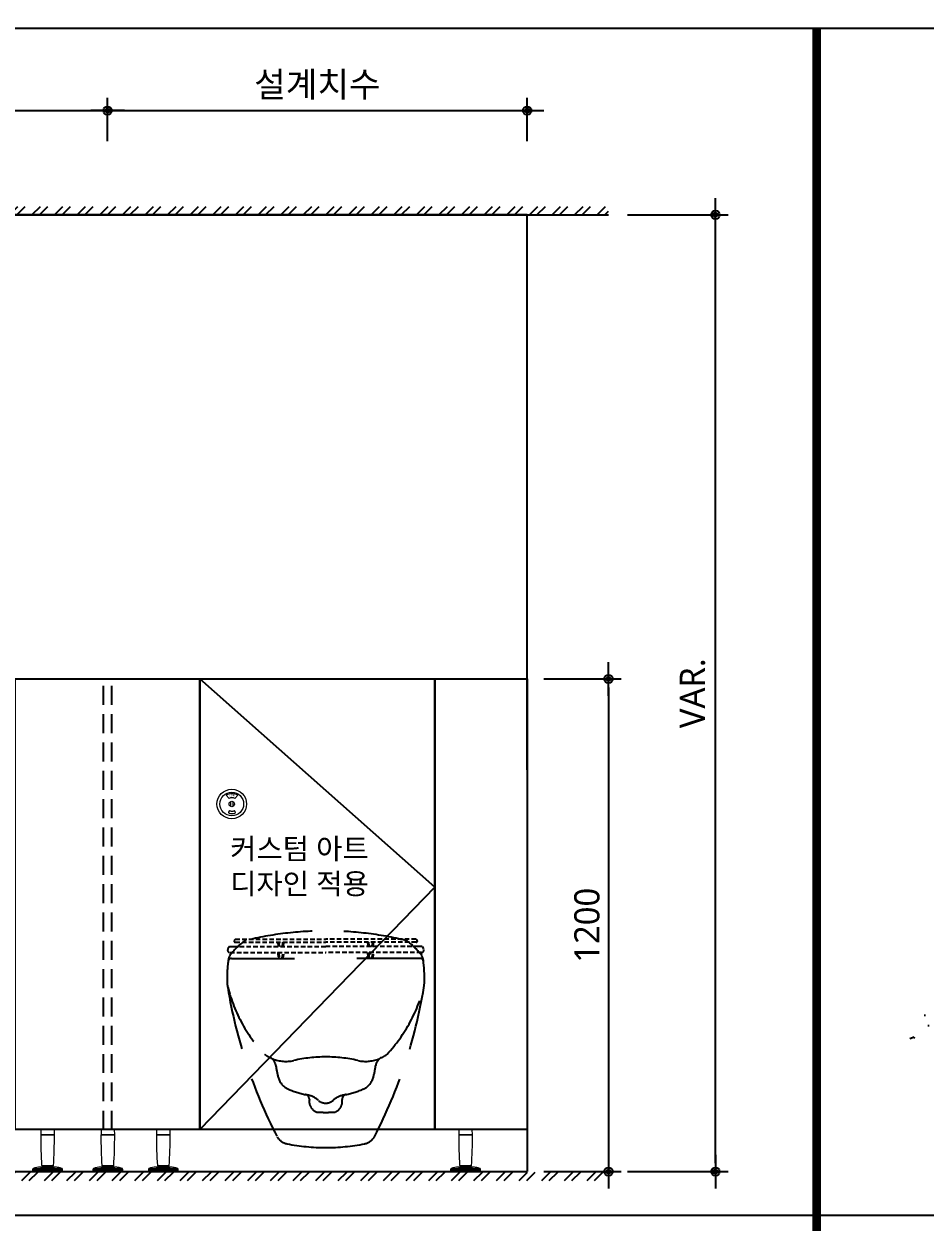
# Model space of a CAD drawing. Extents: x -256 to 8104, y -176 to 5714.
# Drawn here: x 3621 to 4694, y 4116 to 5543 of the extents above; entities that cross this region are included whole.
import ezdxf
from ezdxf.enums import TextEntityAlignment as Align

# ---------------------------------------------------------------- set-up
doc = ezdxf.new("R2010")
doc.units = 0
doc.header["$LTSCALE"] = 30
doc.linetypes.add('HIDDEN', pattern=[0.375, 0.25, -0.125])
doc.layers.get('0').update_dxf_attribs({"linetype": 'CONTINUOUS'})
doc.layers.get('DEFPOINTS').update_dxf_attribs({"linetype": 'CONTINUOUS'})
for name, color, linetype in [('curior-0Line', 252, 'CONTINUOUS'), ('DIM', 7, 'CONTINUOUS'), ('FIN', 5, 'CONTINUOUS'), ('HAT', 8, 'CONTINUOUS'), ('HID', 9, 'HIDDEN'), ('부자재', 4, 'CONTINUOUS'), ('잠금쇠(회전형)', 4, 'CONTINUOUS'), ('치수', 1, 'CONTINUOUS'), ('판넬', 2, 'CONTINUOUS'), ('해치', 8, 'CONTINUOUS')]:
    doc.layers.add(name, color=color, linetype=linetype)
doc.styles.add('HDW', font='gulim.ttc')
doc.styles.add('돋움', font='malgun.ttf')
doc.dimstyles.new('10', dxfattribs={"dimscale": 10, "dimtxt": 3, "dimasz": 1, "dimexe": 1.5, "dimexo": 2, "dimgap": 1, "dimtad": 1, "dimdec": 0, "dimlunit": 6, "dimtxsty": '돋움', "dimblk": 'DIMDOT', "dimcen": -1, "dimdle": 1.5, "dimclrt": 3, "dimazin": 3, "dimtfac": 1, "dimtdec": 0, "dimtix": 1, "dimtmove": 2, "dimatfit": 3, "dimldrblk": 'DIMDOT', "dimarcsym": 0})

# ---------------------------------------------------------------- blocks, each defined once
blk = doc.blocks.new('DIMDOT')
at = {"linetype": 'Continuous'}
blk.add_line((-2, 0), (2, 0), dxfattribs=at)
for radius in [0.5, 0.25]:
    blk.add_circle((0, 0), radius, dxfattribs=at)
blk = doc.blocks.new('*D558')
at = {"layer": 'DEFPOINTS', "color": 0}
for p in [(12075.8, -1249.7), (11575.8, -1306), (12075.8, -1306)]:
    blk.add_point(p, dxfattribs=at)
at = {"layer": 'DIM', "color": 0, "lineweight": -2, "ltscale": 10}
for p, q in [((11575.8, -1286), (11575.8, -1234.7)), ((12075.8, -1286), (12075.8, -1234.7)), ((11585.8, -1249.7), (12065.8, -1249.7))]:
    blk.add_line(p, q, dxfattribs=at)
at = {"layer": 'DIM', "color": 0, "lineweight": -2, "xscale": 10, "yscale": 10, "zscale": 10, "rotation": 180}
blk.add_blockref('DIMDOT', (11575.8, -1249.7), dxfattribs=at)
at = {"layer": 'DIM', "color": 0, "lineweight": -2, "xscale": 10, "yscale": 10, "zscale": 10}
blk.add_blockref('DIMDOT', (12075.8, -1249.7), dxfattribs=at)
at = {"layer": 'DIM', "color": 3, "insert": (11825.8, -1220.1), "char_height": 30, "attachment_point": 5, "style": '돋움'}
blk.add_mtext('설계치수', dxfattribs=at)
blk = doc.blocks.new('*D559')
at = {"layer": 'DEFPOINTS', "color": 0}
for p in [(12575.8, -1249.7), (12075.8, -1306), (12575.8, -1306)]:
    blk.add_point(p, dxfattribs=at)
at = {"layer": 'DIM', "color": 0, "lineweight": -2, "ltscale": 10}
for p, q in [((12075.8, -1286), (12075.8, -1234.7)), ((12575.8, -1286), (12575.8, -1234.7)), ((12085.8, -1249.7), (12565.8, -1249.7))]:
    blk.add_line(p, q, dxfattribs=at)
at = {"layer": 'DIM', "color": 0, "lineweight": -2, "xscale": 10, "yscale": 10, "zscale": 10, "rotation": 180}
blk.add_blockref('DIMDOT', (12075.8, -1249.7), dxfattribs=at)
at = {"layer": 'DIM', "color": 0, "lineweight": -2, "xscale": 10, "yscale": 10, "zscale": 10}
blk.add_blockref('DIMDOT', (12575.8, -1249.7), dxfattribs=at)
at = {"layer": 'DIM', "color": 3, "insert": (12325.8, -1220.1), "char_height": 30, "attachment_point": 5, "style": '돋움'}
blk.add_mtext('설계치수', dxfattribs=at)
blk = doc.blocks.new('*D560')
at = {"layer": 'DEFPOINTS', "color": 0}
for p in [(12575.8, -1926.9), (12575.8, -2513.9), (12672.7, -2513.9)]:
    blk.add_point(p, dxfattribs=at)
at = {"layer": 'DIM', "color": 0, "lineweight": -2, "ltscale": 10}
for p, q in [((12595.8, -1926.9), (12687.7, -1926.9)), ((12672.7, -1936.9), (12672.7, -2503.9)), ((12595.8, -2513.9), (12687.7, -2513.9))]:
    blk.add_line(p, q, dxfattribs=at)
at = {"layer": 'DIM', "color": 0, "lineweight": -2, "xscale": 10, "yscale": 10, "zscale": 10}
for p, rotation in [((12672.7, -1926.9), 90), ((12672.7, -2513.9), 270)]:
    blk.add_blockref('DIMDOT', p, dxfattribs=dict(at, rotation=rotation))
at = {"layer": 'DIM', "color": 3, "insert": (12647.1, -2220.4), "char_height": 30, "attachment_point": 5, "rotation": 90, "style": '돋움'}
blk.add_mtext('1200', dxfattribs=at)
blk = doc.blocks.new('A$C460A2A32')
at = {"color": 0}
for p, q in [((2.8, 20), (0.5, 16)), ((2.8, 20), (8.6, 20)), ((8.6, 20), (162.3, 20)), ((12.8, 32), (11.2, 30.4)), ((12.6, 27), (162.3, 27)), ((12.8, 32), (162.3, 32)), ((311.8, 32), (162.3, 32)), ((312, 27), (162.3, 27)), ((316, 20), (162.3, 20)), ((311.8, 32), (313.4, 30.4)), ((321.8, 20), (316, 20)), ((321.8, 20), (324.1, 16)), ((3.9, 10), (162.3, 10)), ((320.7, 10), (162.3, 10))]:
    blk.add_line(p, q, dxfattribs=at)
for centre, radius, start, end in [((12.6, 29), 2, 135, 270), ((108.9, 28.2), 26, 182.6717, 198.4118), ((107.4, 28.2), 23, 183.0205, 200.9186), ((68.6, 28.2), 23, 339.0814, 356.9795), ((67.1, 28.2), 26, 341.5882, 357.3283), ((257.5, 28.2), 26, 182.6717, 198.4118), ((256, 28.2), 23, 183.0205, 200.9186), ((217.2, 28.2), 23, 339.0814, 356.9795), ((215.7, 28.2), 26, 341.5882, 357.3283), ((312, 29), 2, 270, 45), ((3.9, 14), 4, 150.0107, 270), ((108.9, 10), 26, 180, 202.6199), ((107.4, 10), 23, 180, 205.7715), ((68.6, 10), 23, 334.2285, 0), ((67.1, 10), 26, 337.3801, 0), ((257.5, 10), 26, 180, 202.6199), ((256, 10), 23, 180, 205.7715), ((217.2, 10), 23, 334.2285, 0), ((215.7, 10), 26, 337.3801, 0), ((320.7, 14), 4, 270, 29.9893)]:
    blk.add_arc(centre, radius, start, end, dxfattribs=at)
blk = doc.blocks.new('*D577')
at = {"layer": 'DEFPOINTS', "color": 0}
for p in [(12675.2, -1373.9), (12800.1, -1373.9), (12675.2, -2513.9)]:
    blk.add_point(p, dxfattribs=at)
at = {"layer": 'DIM', "color": 0, "lineweight": -2, "ltscale": 10}
for p, q in [((12695.2, -1373.9), (12815.1, -1373.9)), ((12800.1, -2503.9), (12800.1, -1383.9)), ((12695.2, -2513.9), (12815.1, -2513.9))]:
    blk.add_line(p, q, dxfattribs=at)
at = {"layer": 'DIM', "color": 0, "lineweight": -2, "xscale": 10, "yscale": 10, "zscale": 10}
for p, rotation in [((12800.1, -1373.9), 90), ((12800.1, -2513.9), 270)]:
    blk.add_blockref('DIMDOT', p, dxfattribs=dict(at, rotation=rotation))
at = {"layer": 'DIM', "color": 3, "insert": (12772.8, -1944), "char_height": 30, "attachment_point": 5, "rotation": 90, "style": '돋움'}
blk.add_mtext('VAR.', dxfattribs=at)
blk = doc.blocks.new('CRAYON_21', base_point=(8355.6, -6689.9))
at = {"layer": 'HAT'}
h = blk.add_hatch(dxfattribs=at)
h.set_pattern_fill('ANSI32', color=256, scale=2, style=0)
h.set_pattern_definition([(45, (-260.285, -7007.093), (-13.470384, 13.470384), []), (45, (-251.305, -7007.093), (-13.470384, 13.470384), [])])
h.paths.add_polyline_path([(10979.1, -1364.1), (12672.7, -1364.1), (12672.7, -1374.1), (10979.1, -1374.1)])
h = blk.add_hatch(dxfattribs=at)
h.set_pattern_fill('ANSI32', color=256, scale=2, style=0)
h.set_pattern_definition([(45, (-260.285, -6825.113), (-13.470384, 13.470384), []), (45, (-251.305, -6825.113), (-13.470384, 13.470384), [])])
h.paths.add_polyline_path([(10979.1, -2524.4), (12672.7, -2524.4), (12672.7, -2514.4), (10979.1, -2514.4)])
at = {"layer": '해치'}
h = blk.add_hatch(dxfattribs=at)
h.set_pattern_fill('AR-CONC', color=256, style=0)
h.set_pattern_definition([(50, (11595.11, -3789.11), (182.185, -15.939), [19.05, -209.55]), (355, (11595.11, -3789.1), (-35.243, 191.057), [15.24, -167.64]), (100.451, (11610.3, -3790.44), (146.943, 175.117), [16.19, -178.09]), (46.184, (11595.1, -3738.3), (271.079, -42.042), [28.575, -314.325]), (96.636, (11617.7, -3741.8), (237.404, 247.426), [24.285, -267.135]), (351.184, (11595.1, -3738.3), (237.405, 247.425), [22.86, -251.46]), (21, (11620.51, -3751.01), (151.615, -102.2655), [19.05, -209.55]), (326, (11620.51, -3751), (61.802, 184.188), [15.24, -167.64]), (71.4514, (11633.15, -3759.53), (213.416, 81.923), [16.19, -178.09]), (37.5, (11595.11, -3789.11), (3.0886, 84.555), [0, -165.608, 0, -170.18, 0, -168.275]), (7.5, (11595.11, -3789.11), (66.8197, 100.1806), [0, -97.028, 0, -161.798, 0, -64.135]), (327.5, (11538.47, -3789.11), (135.5906, -5.7287), [0, -63.5, 0, -198.12, 0, -262.89]), (317.5, (11513.07, -3789.11), (148.129, 25.4265), [0, -82.55, 0, -131.572, 0, -186.69])])
h.paths.add_polyline_path([(14074.7, -2355.3), (14074.7, -2252.4), (13024.5, -2252.4), (13024.5, -2355.3)])
at = {"color": 2}
blk.add_line((10979.1, -1374.1), (12672.7, -1374.1), dxfattribs=at)
for p, q in [((12575.8, -2035.2), (12575.8, -1374.1)), ((12575.8, -2049), (12575.8, -2513.9)), ((11075.8, -2513.9), (12575.8, -2513.9))]:
    blk.add_line(p, q)
at = {"color": 8}
blk.add_line((10874.4, -2565.7), (14222.2, -2565.7), dxfattribs=at)
at = {"color": 2}
for points in [[(8354.9, -1151.5), (15607.2, -1151.5), (15607.2, -6689.8), (8354.9, -6689.8)], [(8354.9, -1151.5), (15607.2, -1151.5), (15607.2, -6689.8), (8354.9, -6689.8)], [(8354.9, -1151.5), (16336.8, -1151.5), (16336.8, -6689.8), (8354.9, -6689.8)]]:
    blk.add_lwpolyline(points, close=True, dxfattribs=at)
at = {"color": 8, "const_width": 10}
blk.add_lwpolyline([(12920.7, -3920.6), (12920.7, -1151.5)], dxfattribs=at)
at = {"layer": 'FIN', "color": 4, "linetype": 'Continuous', "lineweight": 15}
for p, q in [((11996.3, -2464.2), (11996.3, -2464.2)), ((11996.4, -2463.9), (12012.3, -2463.9)), ((12012.5, -2469.7), (12012.4, -2464.1)), ((12068.1, -2463.9), (12084.1, -2463.9)), ((12068.1, -2464.2), (12068.1, -2464.2)), ((12084.3, -2469.7), (12084.2, -2464.1)), ((12134.2, -2463.9), (12150.2, -2463.9)), ((12134.2, -2464.2), (12134.2, -2464.2)), ((12150.4, -2469.7), (12150.2, -2464.1)), ((12494.4, -2463.9), (12510.4, -2463.9)), ((12494.4, -2464.2), (12494.4, -2464.2)), ((12510.6, -2469.7), (12510.4, -2464.1)), ((11996.4, -2470), (12012.2, -2470)), ((12068.2, -2470), (12084, -2470)), ((12134.3, -2470), (12150.1, -2470)), ((12494.5, -2470), (12510.3, -2470)), ((11987.1, -2510), (11986.5, -2511.2)), ((11986.5, -2511.2), (11986.5, -2512.4)), ((11997.3, -2506.8), (11997.9, -2507.4)), ((12010.8, -2507.4), (11997.9, -2507.4)), ((11998.8, -2507.7), (11998.2, -2508.3)), ((12010.5, -2508.3), (11998.2, -2508.3)), ((11998.8, -2507.4), (11998.8, -2507.7)), ((11998.8, -2507.7), (12009.9, -2507.7)), ((12009.9, -2507.7), (12009.9, -2507.4)), ((12010.5, -2508.3), (12009.9, -2507.7)), ((12010.8, -2507.4), (12011.4, -2506.8)), ((12022.1, -2511.2), (12021.6, -2510)), ((12022.1, -2512.4), (12022.1, -2511.2)), ((12058.9, -2510), (12058.3, -2511.2)), ((12058.3, -2511.2), (12058.3, -2512.4)), ((12069.1, -2506.8), (12069.7, -2507.4)), ((12082.5, -2507.4), (12069.7, -2507.4)), ((12070.6, -2507.7), (12070, -2508.3)), ((12082.3, -2508.3), (12070, -2508.3)), ((12070.6, -2507.4), (12070.6, -2507.7)), ((12070.6, -2507.7), (12081.7, -2507.7)), ((12081.7, -2507.7), (12081.7, -2507.4)), ((12082.3, -2508.3), (12081.7, -2507.7)), ((12082.5, -2507.4), (12083.2, -2506.8)), ((12093.9, -2511.2), (12093.4, -2510)), ((12093.9, -2512.4), (12093.9, -2511.2)), ((12125, -2510), (12124.4, -2511.2)), ((12124.4, -2511.2), (12124.4, -2512.4)), ((12135.2, -2506.8), (12135.8, -2507.4)), ((12148.6, -2507.4), (12135.8, -2507.4)), ((12136.7, -2507.7), (12136.1, -2508.3)), ((12148.3, -2508.3), (12136.1, -2508.3)), ((12136.7, -2507.4), (12136.7, -2507.7)), ((12136.7, -2507.7), (12147.8, -2507.7)), ((12147.8, -2507.7), (12147.8, -2507.4)), ((12148.3, -2508.3), (12147.8, -2507.7)), ((12148.6, -2507.4), (12149.3, -2506.8)), ((12160, -2511.2), (12159.5, -2510)), ((12160, -2512.4), (12160, -2511.2)), ((12485.1, -2510), (12484.6, -2511.2)), ((12484.6, -2511.2), (12484.6, -2512.4)), ((12495.4, -2506.8), (12496, -2507.4)), ((12508.8, -2507.4), (12496, -2507.4)), ((12496.9, -2507.7), (12496.3, -2508.3)), ((12508.5, -2508.3), (12496.3, -2508.3)), ((12496.9, -2507.4), (12496.9, -2507.7)), ((12496.9, -2507.7), (12508, -2507.7)), ((12508, -2507.7), (12508, -2507.4)), ((12508.5, -2508.3), (12508, -2507.7)), ((12508.8, -2507.4), (12509.4, -2506.8)), ((12520.2, -2511.2), (12519.7, -2510)), ((12520.2, -2512.4), (12520.2, -2511.2)), ((11986.5, -2512.4), (11986.5, -2513.9)), ((11986.5, -2513.9), (12022.1, -2513.9)), ((12022.1, -2513.9), (12022.1, -2512.4)), ((12058.3, -2512.4), (12058.3, -2513.9)), ((12058.3, -2513.9), (12093.9, -2513.9)), ((12093.9, -2513.9), (12093.9, -2512.4)), ((12124.4, -2512.4), (12124.4, -2513.9)), ((12124.4, -2513.9), (12160, -2513.9)), ((12160, -2513.9), (12160, -2512.4)), ((12484.6, -2512.4), (12484.6, -2513.9)), ((12484.6, -2513.9), (12520.2, -2513.9)), ((12520.2, -2513.9), (12520.2, -2512.4))]:
    blk.add_line(p, q, dxfattribs=at)
at = {"layer": 'FIN', "linetype": 'Continuous', "lineweight": 15}
for p, q in [((12012.5, -2470.3), (11996.1, -2470.3)), ((11996.2, -2469.7), (12012.5, -2469.7)), ((12067.9, -2469.7), (12084.3, -2469.7)), ((12084.3, -2470.3), (12067.9, -2470.3)), ((12134, -2469.7), (12150.4, -2469.7)), ((12150.4, -2470.3), (12134, -2470.3)), ((12494.2, -2469.7), (12510.6, -2469.7)), ((12510.6, -2470.3), (12494.2, -2470.3)), ((12022.1, -2511.2), (11986.5, -2511.2)), ((11987.1, -2510), (12021.6, -2510)), ((12012.9, -2508.5), (11995.8, -2508.5)), ((11996, -2508.5), (12012.6, -2508.5)), ((11997.3, -2506.8), (12011.4, -2506.8)), ((12093.9, -2511.2), (12058.3, -2511.2)), ((12058.9, -2510), (12093.4, -2510)), ((12084.7, -2508.5), (12067.6, -2508.5)), ((12067.8, -2508.5), (12084.4, -2508.5)), ((12069.1, -2506.8), (12083.2, -2506.8)), ((12160, -2511.2), (12124.4, -2511.2)), ((12125, -2510), (12159.5, -2510)), ((12150.7, -2508.5), (12133.7, -2508.5)), ((12133.9, -2508.5), (12150.5, -2508.5)), ((12135.2, -2506.8), (12149.3, -2506.8)), ((12520.2, -2511.2), (12484.6, -2511.2)), ((12485.1, -2510), (12519.7, -2510)), ((12510.9, -2508.5), (12493.9, -2508.5)), ((12494.1, -2508.5), (12510.7, -2508.5)), ((12495.4, -2506.8), (12509.4, -2506.8)), ((12022.1, -2512.4), (11986.5, -2512.4)), ((11986.5, -2512.4), (12022.1, -2512.4)), ((11988, -2514), (11988, -2513.9)), ((11988, -2514), (11988, -2513.9)), ((11989.2, -2514), (11988, -2514)), ((11988, -2514), (11988, -2514)), ((11989.2, -2514), (11989.2, -2513.9)), ((11989.2, -2514), (11989.2, -2513.9)), ((11989.2, -2514), (11989.2, -2514)), ((12006.4, -2514), (12006.4, -2513.9)), ((12007, -2514), (12006.4, -2514)), ((12007, -2514), (12007, -2513.9)), ((12007.8, -2514), (12007.8, -2513.9)), ((12007.8, -2514), (12007.8, -2513.9)), ((12007.8, -2514), (12007.8, -2513.9)), ((12007.9, -2514), (12007.9, -2513.9)), ((12008.1, -2514), (12007.9, -2514)), ((12008.1, -2514), (12008.1, -2513.9)), ((12008.2, -2514), (12008.1, -2514)), ((12008.2, -2514), (12008.2, -2513.9)), ((12008.3, -2514), (12008.2, -2514)), ((12008.3, -2514), (12008.3, -2513.9)), ((12008.3, -2514), (12008.3, -2513.9)), ((12008.3, -2514), (12008.3, -2513.9)), ((12008.3, -2514), (12008.3, -2514)), ((12008.3, -2514), (12008.3, -2514)), ((12008.5, -2514), (12008.5, -2513.9)), ((12008.7, -2514), (12008.7, -2513.9)), ((12008.7, -2514), (12008.7, -2513.9)), ((12008.8, -2514), (12008.8, -2513.9)), ((12008.9, -2514), (12008.8, -2514)), ((12008.8, -2514), (12008.8, -2514)), ((12008.9, -2514), (12008.9, -2513.9)), ((12009, -2514), (12008.9, -2514)), ((12009, -2514), (12009, -2513.9)), ((12019.2, -2514), (12019.2, -2513.9)), ((12019.4, -2514), (12019.4, -2513.9)), ((12019.9, -2514), (12019.9, -2513.9)), ((12020.3, -2514), (12020.3, -2513.9)), ((12020.5, -2514), (12020.5, -2513.9)), ((12093.9, -2512.4), (12058.3, -2512.4)), ((12058.3, -2512.4), (12093.9, -2512.4)), ((12059.8, -2514), (12059.8, -2513.9)), ((12059.8, -2514), (12059.8, -2513.9)), ((12061, -2514), (12059.8, -2514)), ((12059.8, -2514), (12059.8, -2514)), ((12061, -2514), (12061, -2513.9)), ((12061, -2514), (12061, -2513.9)), ((12061, -2514), (12061, -2514)), ((12078.2, -2514), (12078.2, -2513.9)), ((12078.8, -2514), (12078.2, -2514)), ((12078.8, -2514), (12078.8, -2513.9)), ((12079.6, -2514), (12079.6, -2513.9)), ((12079.6, -2514), (12079.6, -2513.9)), ((12079.6, -2514), (12079.6, -2513.9)), ((12079.7, -2514), (12079.7, -2513.9)), ((12079.9, -2514), (12079.7, -2514)), ((12079.9, -2514), (12079.9, -2513.9)), ((12080, -2514), (12079.9, -2514)), ((12080, -2514), (12080, -2513.9)), ((12080.1, -2514), (12080, -2514)), ((12080.1, -2514), (12080.1, -2513.9)), ((12080.1, -2514), (12080.1, -2513.9)), ((12080.1, -2514), (12080.1, -2513.9)), ((12080.1, -2514), (12080.1, -2514)), ((12080.1, -2514), (12080.1, -2514)), ((12080.3, -2514), (12080.3, -2513.9)), ((12080.5, -2514), (12080.5, -2513.9)), ((12080.5, -2514), (12080.5, -2513.9)), ((12080.6, -2514), (12080.5, -2514)), ((12080.6, -2514), (12080.6, -2513.9)), ((12080.7, -2514), (12080.6, -2514)), ((12080.7, -2514), (12080.7, -2513.9)), ((12080.7, -2514), (12080.7, -2513.9)), ((12080.7, -2514), (12080.7, -2514)), ((12091, -2514), (12091, -2513.9)), ((12091.2, -2514), (12091.2, -2513.9)), ((12091.6, -2514), (12091.6, -2513.9)), ((12092.1, -2514), (12092.1, -2513.9)), ((12092.3, -2514), (12092.3, -2513.9)), ((12160, -2512.4), (12124.4, -2512.4)), ((12124.4, -2512.4), (12160, -2512.4)), ((12125.8, -2514), (12125.8, -2513.9)), ((12125.9, -2514), (12125.8, -2514)), ((12125.9, -2514), (12125.9, -2513.9)), ((12127.1, -2514), (12125.9, -2514)), ((12127.1, -2514), (12127.1, -2513.9)), ((12127.1, -2514), (12127.1, -2513.9)), ((12127.1, -2514), (12127.1, -2514)), ((12144.3, -2514), (12144.3, -2513.9)), ((12144.8, -2514), (12144.3, -2514)), ((12144.8, -2514), (12144.8, -2513.9)), ((12145.7, -2514), (12145.7, -2513.9)), ((12145.7, -2514), (12145.7, -2513.9)), ((12145.7, -2514), (12145.7, -2513.9)), ((12145.7, -2514), (12145.7, -2513.9)), ((12146, -2514), (12145.7, -2514)), ((12146, -2514), (12146, -2513.9)), ((12146.1, -2514), (12146, -2514)), ((12146.1, -2514), (12146.1, -2513.9)), ((12146.2, -2514), (12146.1, -2514)), ((12146.2, -2514), (12146.2, -2513.9)), ((12146.2, -2514), (12146.2, -2513.9)), ((12146.2, -2514), (12146.2, -2513.9)), ((12146.2, -2514), (12146.2, -2514)), ((12146.2, -2514), (12146.2, -2514)), ((12146.4, -2514), (12146.4, -2513.9)), ((12146.6, -2514), (12146.6, -2513.9)), ((12146.6, -2514), (12146.6, -2513.9)), ((12146.7, -2514), (12146.6, -2514)), ((12146.7, -2514), (12146.7, -2513.9)), ((12146.7, -2514), (12146.7, -2513.9)), ((12146.7, -2514), (12146.7, -2514)), ((12146.8, -2514), (12146.7, -2514)), ((12146.8, -2514), (12146.8, -2513.9)), ((12157.1, -2514), (12157.1, -2513.9)), ((12157.3, -2514), (12157.3, -2513.9)), ((12157.7, -2514), (12157.7, -2513.9)), ((12158.2, -2514), (12158.2, -2513.9)), ((12158.4, -2514), (12158.4, -2513.9)), ((12520.2, -2512.4), (12484.6, -2512.4)), ((12484.6, -2512.4), (12520.2, -2512.4)), ((12486, -2514), (12486, -2513.9)), ((12486, -2514), (12486, -2513.9)), ((12487.3, -2514), (12486, -2514)), ((12486, -2514), (12486, -2514)), ((12487.3, -2514), (12487.3, -2513.9)), ((12487.3, -2514), (12487.3, -2513.9)), ((12487.3, -2514), (12487.3, -2514)), ((12504.4, -2514), (12504.4, -2513.9)), ((12505, -2514), (12504.4, -2514)), ((12505, -2514), (12505, -2513.9)), ((12505.8, -2514), (12505.8, -2513.9)), ((12505.9, -2514), (12505.9, -2513.9)), ((12505.9, -2514), (12505.9, -2513.9)), ((12505.9, -2514), (12505.9, -2513.9)), ((12506.2, -2514), (12505.9, -2514)), ((12506.2, -2514), (12506.2, -2513.9)), ((12506.3, -2514), (12506.2, -2514)), ((12506.3, -2514), (12506.3, -2513.9)), ((12506.4, -2514), (12506.3, -2514)), ((12506.4, -2514), (12506.4, -2513.9)), ((12506.4, -2514), (12506.4, -2513.9)), ((12506.4, -2514), (12506.4, -2513.9)), ((12506.4, -2514), (12506.4, -2514)), ((12506.4, -2514), (12506.4, -2514)), ((12506.6, -2514), (12506.6, -2513.9)), ((12506.8, -2514), (12506.8, -2513.9)), ((12506.8, -2514), (12506.8, -2513.9)), ((12506.9, -2514), (12506.8, -2514)), ((12506.9, -2514), (12506.9, -2513.9)), ((12506.9, -2514), (12506.9, -2513.9)), ((12506.9, -2514), (12506.9, -2514)), ((12507, -2514), (12506.9, -2514)), ((12507, -2514), (12507, -2513.9)), ((12517.3, -2514), (12517.3, -2513.9)), ((12517.5, -2514), (12517.5, -2513.9)), ((12517.9, -2514), (12517.9, -2513.9)), ((12518.4, -2514), (12518.4, -2513.9)), ((12518.6, -2514), (12518.6, -2513.9))]:
    blk.add_line(p, q, dxfattribs=at)
at = {"layer": 'FIN', "color": 4, "linetype": 'Continuous', "lineweight": 15}
for points in [[(11996.4, -2463.9, 0.124037), (11996.3, -2464.2, -0.001096), (11996.3, -2464.2), (11996.2, -2469.7)], [(12068.1, -2463.9, 0.124037), (12068.1, -2464.2, -0.001096), (12068.1, -2464.2), (12068, -2469.7)], [(12134.2, -2463.9, 0.124037), (12134.2, -2464.2, -0.001096), (12134.2, -2464.2), (12134, -2469.7)], [(12494.4, -2463.9, 0.124037), (12494.4, -2464.2, -0.001096), (12494.4, -2464.2), (12494.2, -2469.7)]]:
    blk.add_lwpolyline(points, format="xyb", dxfattribs=at)
at = {"layer": 'FIN', "color": 4, "linetype": 'Continuous', "lineweight": 15, "flags": 128}
for points in [[(12012.4, -2464.1, 0.118135), (12012.3, -2463.9, 0.118135)], [(12084.2, -2464.1, 0.118135), (12084.1, -2463.9, 0.118135)], [(12150.2, -2464.1, 0.118135), (12150.2, -2463.9, 0.118135)], [(12510.4, -2464.1, 0.118135), (12510.4, -2463.9, 0.118135)]]:
    blk.add_lwpolyline(points, format="xyb", dxfattribs=at)
at = {"layer": 'FIN', "color": 4, "linetype": 'Continuous', "lineweight": 15}
for centre, radius, start, end in [((11996.4, -2470.3), 0.292, 90, 179.3579), ((11996.4, -2469.7), 0.292, 179.2415, 270), ((12574.8, -2470.6), 578.7, 179.9718, 183.5859), ((11458.4, -2471.4), 554.1, 356.3354, 0.1097), ((12012.2, -2469.7), 0.292, 270, 0.7585), ((12012.2, -2470.3), 0.292, 0.6421, 90), ((12068.2, -2469.7), 0.292, 179.2415, 270), ((12068.2, -2470.3), 0.292, 90, 179.3579), ((12646.6, -2470.6), 578.7, 179.9718, 183.5859), ((11530.2, -2471.4), 554.1, 356.3354, 0.1097), ((12084, -2469.7), 0.292, 270, 0.7585), ((12084, -2470.3), 0.292, 0.6421, 90), ((12134.3, -2469.7), 0.292, 179.2415, 270), ((12134.3, -2470.3), 0.292, 90, 179.3579), ((12712.7, -2470.6), 578.7, 179.9718, 183.5859), ((11596.3, -2471.4), 554.1, 356.3354, 0.1097), ((12150.1, -2469.7), 0.292, 270, 0.7585), ((12150.1, -2470.3), 0.292, 0.6421, 90), ((12494.5, -2469.7), 0.292, 179.2415, 270), ((12494.5, -2470.3), 0.292, 90, 179.3579), ((13072.9, -2470.6), 578.7, 179.9718, 183.5859), ((11956.5, -2471.4), 554.1, 356.3354, 0.1097), ((12510.3, -2469.7), 0.292, 270, 0.7585), ((12510.3, -2470.3), 0.292, 0.6421, 90), ((11998.8, -2552.2), 43.8, 93.8991, 105.5006), ((11998.8, -2541.7), 33.3, 91.0115, 94.7479), ((11996, -2508.6), 0.175, 94.7479, 116.6788), ((12009.9, -2541.7), 33.3, 85.2521, 88.9885), ((12012.6, -2508.6), 0.175, 63.3212, 85.2521), ((12009.9, -2552.2), 43.8, 80.5831, 86.1009), ((12009.9, -2552.2), 43.8, 74.4994, 78.127), ((12070.6, -2552.2), 43.8, 93.8991, 105.5006), ((12067.8, -2508.6), 0.175, 94.7479, 116.6788), ((12070.6, -2541.7), 33.3, 91.0115, 94.7479), ((12081.7, -2541.7), 33.3, 85.2521, 88.9885), ((12084.4, -2508.6), 0.175, 63.3212, 85.2521), ((12081.7, -2552.2), 43.8, 80.5831, 86.1009), ((12081.7, -2552.2), 43.8, 74.4994, 78.127), ((12136.7, -2552.2), 43.8, 93.8991, 105.5006), ((12133.9, -2508.6), 0.175, 94.7479, 116.6788), ((12136.7, -2541.7), 33.3, 91.0115, 94.7479), ((12147.8, -2541.7), 33.3, 85.2521, 88.9885), ((12150.5, -2508.6), 0.175, 63.3212, 85.2521), ((12147.8, -2552.2), 43.8, 80.5831, 86.1009), ((12147.8, -2552.2), 43.8, 74.4994, 78.127), ((12496.9, -2552.2), 43.8, 93.8991, 105.5006), ((12494.1, -2508.6), 0.175, 94.7479, 116.6788), ((12496.9, -2541.7), 33.3, 91.0115, 94.7479), ((12508, -2541.7), 33.3, 85.2521, 88.9885), ((12510.7, -2508.6), 0.175, 63.3212, 85.2521), ((12508, -2552.2), 43.8, 80.5831, 86.1009), ((12508, -2552.2), 43.8, 74.4994, 78.127)]:
    blk.add_arc(centre, radius, start, end, dxfattribs=at)
for points, knots in [([(12017, -2509), (12017, -2509), (12017, -2509), (12017.1, -2509), (12017.1, -2509), (12017.1, -2509)], [0, 0, 0, 0, 0.110152, 0.664814, 1, 1, 1, 1]), ([(12017.1, -2509), (12017.1, -2509), (12017.2, -2509), (12017.2, -2509), (12017.3, -2509), (12017.4, -2509), (12017.5, -2509), (12017.5, -2509)], [0, 0, 0, 0, 0.2159727, 0.4318558, 0.6498983, 0.8698049, 1, 1, 1, 1]), ([(12017.8, -2509.1), (12017.8, -2509.1), (12017.7, -2509.1), (12017.5, -2509.1), (12017.5, -2509)], [0, 0, 0, 0, 0.585266, 1, 1, 1, 1]), ([(12017.5, -2509), (12017.5, -2509.1), (12017.5, -2509.1), (12017.5, -2509.1), (12017.5, -2509.1)], [0, 0, 0, 0, 0.495973, 1, 1, 1, 1]), ([(12017.5, -2509.1), (12017.5, -2509.1), (12017.7, -2509.1), (12017.8, -2509.1), (12017.8, -2509.1)], [0, 0, 0, 0, 0.405872, 1, 1, 1, 1]), ([(12017.8, -2509.1), (12017.8, -2509.1), (12017.8, -2509.1), (12017.8, -2509.1), (12017.8, -2509.1)], [0, 0, 0, 0, 0.517301, 1, 1, 1, 1]), ([(12017.8, -2509.1), (12018.1, -2509.2), (12018.5, -2509.3), (12019, -2509.4), (12019.2, -2509.4)], [0, 0, 0, 0, 0.470682, 1, 1, 1, 1]), ([(12019.2, -2509.4), (12019, -2509.4), (12018.5, -2509.3), (12018.1, -2509.2), (12017.8, -2509.1)], [0, 0, 0, 0, 0.528575, 1, 1, 1, 1]), ([(12019.2, -2509.4), (12019.2, -2509.4), (12019.2, -2509.4), (12019.2, -2509.4), (12019.2, -2509.4)], [0, 0, 0, 0, 0.529757, 1, 1, 1, 1]), ([(12088.8, -2509), (12088.8, -2509), (12088.8, -2509), (12088.9, -2509), (12088.9, -2509), (12088.9, -2509)], [0, 0, 0, 0, 0.110152, 0.664814, 1, 1, 1, 1]), ([(12088.9, -2509), (12088.9, -2509), (12089, -2509), (12089, -2509), (12089.1, -2509), (12089.2, -2509), (12089.3, -2509), (12089.3, -2509)], [0, 0, 0, 0, 0.2159727, 0.4318558, 0.6498983, 0.8698049, 1, 1, 1, 1]), ([(12089.6, -2509.1), (12089.6, -2509.1), (12089.4, -2509.1), (12089.3, -2509.1), (12089.3, -2509)], [0, 0, 0, 0, 0.585266, 1, 1, 1, 1]), ([(12089.3, -2509), (12089.3, -2509.1), (12089.3, -2509.1), (12089.3, -2509.1), (12089.3, -2509.1)], [0, 0, 0, 0, 0.495973, 1, 1, 1, 1]), ([(12089.3, -2509.1), (12089.3, -2509.1), (12089.4, -2509.1), (12089.6, -2509.1), (12089.6, -2509.1)], [0, 0, 0, 0, 0.405872, 1, 1, 1, 1]), ([(12089.6, -2509.1), (12089.6, -2509.1), (12089.6, -2509.1), (12089.6, -2509.1), (12089.6, -2509.1)], [0, 0, 0, 0, 0.517301, 1, 1, 1, 1]), ([(12089.6, -2509.1), (12089.9, -2509.2), (12090.3, -2509.3), (12090.8, -2509.4), (12091, -2509.4)], [0, 0, 0, 0, 0.470682, 1, 1, 1, 1]), ([(12091, -2509.4), (12090.8, -2509.4), (12090.3, -2509.3), (12089.9, -2509.2), (12089.6, -2509.1)], [0, 0, 0, 0, 0.528575, 1, 1, 1, 1]), ([(12091, -2509.4), (12091, -2509.4), (12091, -2509.4), (12091, -2509.4), (12091, -2509.4)], [0, 0, 0, 0, 0.529757, 1, 1, 1, 1]), ([(12154.9, -2509), (12154.9, -2509), (12154.9, -2509), (12154.9, -2509), (12155, -2509), (12155, -2509)], [0, 0, 0, 0, 0.110152, 0.664814, 1, 1, 1, 1]), ([(12155, -2509), (12155, -2509), (12155, -2509), (12155.1, -2509), (12155.2, -2509), (12155.3, -2509), (12155.4, -2509), (12155.4, -2509)], [0, 0, 0, 0, 0.2159727, 0.4318558, 0.6498983, 0.8698049, 1, 1, 1, 1]), ([(12155.7, -2509.1), (12155.7, -2509.1), (12155.5, -2509.1), (12155.4, -2509.1), (12155.4, -2509)], [0, 0, 0, 0, 0.585266, 1, 1, 1, 1]), ([(12155.4, -2509), (12155.4, -2509.1), (12155.4, -2509.1), (12155.4, -2509.1), (12155.4, -2509.1)], [0, 0, 0, 0, 0.495973, 1, 1, 1, 1]), ([(12155.4, -2509.1), (12155.4, -2509.1), (12155.5, -2509.1), (12155.7, -2509.1), (12155.7, -2509.1)], [0, 0, 0, 0, 0.405872, 1, 1, 1, 1]), ([(12155.7, -2509.1), (12155.7, -2509.1), (12155.7, -2509.1), (12155.7, -2509.1), (12155.7, -2509.1)], [0, 0, 0, 0, 0.517301, 1, 1, 1, 1]), ([(12155.7, -2509.1), (12155.9, -2509.2), (12156.4, -2509.3), (12156.9, -2509.4), (12157.1, -2509.4)], [0, 0, 0, 0, 0.470682, 1, 1, 1, 1]), ([(12157.1, -2509.4), (12156.9, -2509.4), (12156.4, -2509.3), (12155.9, -2509.2), (12155.7, -2509.1)], [0, 0, 0, 0, 0.528575, 1, 1, 1, 1]), ([(12157.1, -2509.4), (12157.1, -2509.4), (12157.1, -2509.4), (12157.1, -2509.4), (12157.1, -2509.4)], [0, 0, 0, 0, 0.529757, 1, 1, 1, 1]), ([(12515.1, -2509), (12515.1, -2509), (12515.1, -2509), (12515.1, -2509), (12515.2, -2509), (12515.2, -2509)], [0, 0, 0, 0, 0.110152, 0.664814, 1, 1, 1, 1]), ([(12515.2, -2509), (12515.2, -2509), (12515.2, -2509), (12515.3, -2509), (12515.4, -2509), (12515.5, -2509), (12515.6, -2509), (12515.6, -2509)], [0, 0, 0, 0, 0.2159727, 0.4318558, 0.6498983, 0.8698049, 1, 1, 1, 1]), ([(12515.9, -2509.1), (12515.8, -2509.1), (12515.7, -2509.1), (12515.6, -2509.1), (12515.6, -2509)], [0, 0, 0, 0, 0.585266, 1, 1, 1, 1]), ([(12515.6, -2509), (12515.6, -2509.1), (12515.6, -2509.1), (12515.6, -2509.1), (12515.6, -2509.1)], [0, 0, 0, 0, 0.495973, 1, 1, 1, 1]), ([(12515.6, -2509.1), (12515.6, -2509.1), (12515.7, -2509.1), (12515.8, -2509.1), (12515.9, -2509.1)], [0, 0, 0, 0, 0.405872, 1, 1, 1, 1]), ([(12515.9, -2509.1), (12515.9, -2509.1), (12515.9, -2509.1), (12515.9, -2509.1), (12515.9, -2509.1)], [0, 0, 0, 0, 0.517301, 1, 1, 1, 1]), ([(12515.9, -2509.1), (12516.1, -2509.2), (12516.6, -2509.3), (12517.1, -2509.4), (12517.3, -2509.4)], [0, 0, 0, 0, 0.470682, 1, 1, 1, 1]), ([(12517.3, -2509.4), (12517.1, -2509.4), (12516.6, -2509.3), (12516.1, -2509.2), (12515.9, -2509.1)], [0, 0, 0, 0, 0.528575, 1, 1, 1, 1]), ([(12517.3, -2509.4), (12517.3, -2509.4), (12517.3, -2509.4), (12517.3, -2509.4), (12517.3, -2509.4)], [0, 0, 0, 0, 0.529757, 1, 1, 1, 1])]:
    blk.add_open_spline(points, degree=3, knots=knots, dxfattribs=at)
for points in [[(12017.1, -2509), (12017.1, -2509)], [(12017.5, -2509), (12017.9, -2509.1)], [(12017.8, -2509.1), (12017.9, -2509.1)], [(12088.9, -2509), (12088.9, -2509)], [(12089.3, -2509), (12089.7, -2509.1)], [(12089.6, -2509.1), (12089.7, -2509.1)], [(12155, -2509), (12154.9, -2509)], [(12155.4, -2509), (12155.7, -2509.1)], [(12155.7, -2509.1), (12155.7, -2509.1)], [(12515.2, -2509), (12515.1, -2509)], [(12515.6, -2509), (12515.9, -2509.1)], [(12515.9, -2509.1), (12515.9, -2509.1)]]:
    blk.add_open_spline(points, degree=1, dxfattribs=at)
at = {"layer": 'FIN', "linetype": 'Continuous', "lineweight": 15}
for points, knots in [([(12007.9, -2514), (12007.8, -2514), (12007.8, -2514), (12007.8, -2514), (12007.8, -2514)], [0, 0, 0, 0, 0.561741, 1, 1, 1, 1]), ([(12007.8, -2514), (12007.8, -2514), (12007.8, -2514), (12007.8, -2514), (12007.8, -2514)], [0, 0, 0, 0, 0.557964, 1, 1, 1, 1]), ([(12008.5, -2514), (12008.5, -2514), (12008.4, -2514), (12008.4, -2514), (12008.3, -2514)], [0, 0, 0, 0, 0.560188, 1, 1, 1, 1]), ([(12008.7, -2514), (12008.7, -2514), (12008.6, -2514), (12008.6, -2514), (12008.5, -2514)], [0, 0, 0, 0, 0.559958, 1, 1, 1, 1]), ([(12019.4, -2514), (12019.3, -2514), (12019.2, -2514), (12019.2, -2514), (12019.2, -2514)], [0, 0, 0, 0, 0.558554, 1, 1, 1, 1]), ([(12019.6, -2514), (12019.5, -2514), (12019.4, -2514), (12019.3, -2514), (12019.3, -2514)], [0, 0, 0, 0, 0.558511, 1, 1, 1, 1]), ([(12019.9, -2514), (12019.8, -2514), (12019.6, -2514), (12019.5, -2514), (12019.4, -2514)], [0, 0, 0, 0, 0.559859, 1, 1, 1, 1]), ([(12020.3, -2514), (12020.2, -2514), (12020.1, -2514), (12019.9, -2514), (12019.9, -2514)], [0, 0, 0, 0, 0.558977, 1, 1, 1, 1]), ([(12020.5, -2514), (12020.5, -2514), (12020.5, -2514), (12020.3, -2514), (12020.3, -2514)], [0, 0, 0, 0, 0.559094, 1, 1, 1, 1]), ([(12079.7, -2514), (12079.6, -2514), (12079.6, -2514), (12079.6, -2514), (12079.6, -2514)], [0, 0, 0, 0, 0.561741, 1, 1, 1, 1]), ([(12079.6, -2514), (12079.6, -2514), (12079.6, -2514), (12079.6, -2514), (12079.6, -2514)], [0, 0, 0, 0, 0.557964, 1, 1, 1, 1]), ([(12080.3, -2514), (12080.3, -2514), (12080.2, -2514), (12080.2, -2514), (12080.1, -2514)], [0, 0, 0, 0, 0.560188, 1, 1, 1, 1]), ([(12080.5, -2514), (12080.5, -2514), (12080.4, -2514), (12080.4, -2514), (12080.3, -2514)], [0, 0, 0, 0, 0.559958, 1, 1, 1, 1]), ([(12091.2, -2514), (12091.1, -2514), (12091, -2514), (12091, -2514), (12091, -2514)], [0, 0, 0, 0, 0.558554, 1, 1, 1, 1]), ([(12091.4, -2514), (12091.3, -2514), (12091.2, -2514), (12091.1, -2514), (12091.1, -2514)], [0, 0, 0, 0, 0.558511, 1, 1, 1, 1]), ([(12091.6, -2514), (12091.6, -2514), (12091.4, -2514), (12091.3, -2514), (12091.2, -2514)], [0, 0, 0, 0, 0.559859, 1, 1, 1, 1]), ([(12092.1, -2514), (12092, -2514), (12091.9, -2514), (12091.7, -2514), (12091.6, -2514)], [0, 0, 0, 0, 0.558977, 1, 1, 1, 1]), ([(12092.3, -2514), (12092.3, -2514), (12092.3, -2514), (12092.1, -2514), (12092.1, -2514)], [0, 0, 0, 0, 0.559094, 1, 1, 1, 1]), ([(12145.7, -2514), (12145.7, -2514), (12145.7, -2514), (12145.7, -2514), (12145.7, -2514)], [0, 0, 0, 0, 0.561741, 1, 1, 1, 1]), ([(12145.7, -2514), (12145.7, -2514), (12145.7, -2514), (12145.7, -2514), (12145.7, -2514)], [0, 0, 0, 0, 0.557964, 1, 1, 1, 1]), ([(12146.4, -2514), (12146.4, -2514), (12146.3, -2514), (12146.3, -2514), (12146.2, -2514)], [0, 0, 0, 0, 0.560188, 1, 1, 1, 1]), ([(12146.6, -2514), (12146.6, -2514), (12146.5, -2514), (12146.4, -2514), (12146.4, -2514)], [0, 0, 0, 0, 0.559958, 1, 1, 1, 1]), ([(12157.3, -2514), (12157.2, -2514), (12157.1, -2514), (12157.1, -2514), (12157.1, -2514)], [0, 0, 0, 0, 0.558554, 1, 1, 1, 1]), ([(12157.5, -2514), (12157.4, -2514), (12157.3, -2514), (12157.2, -2514), (12157.2, -2514)], [0, 0, 0, 0, 0.558511, 1, 1, 1, 1]), ([(12157.7, -2514), (12157.6, -2514), (12157.5, -2514), (12157.4, -2514), (12157.3, -2514)], [0, 0, 0, 0, 0.559859, 1, 1, 1, 1]), ([(12158.2, -2514), (12158.1, -2514), (12158, -2514), (12157.8, -2514), (12157.7, -2514)], [0, 0, 0, 0, 0.558977, 1, 1, 1, 1]), ([(12158.4, -2514), (12158.4, -2514), (12158.3, -2514), (12158.2, -2514), (12158.2, -2514)], [0, 0, 0, 0, 0.559094, 1, 1, 1, 1]), ([(12505.9, -2514), (12505.9, -2514), (12505.9, -2514), (12505.9, -2514), (12505.9, -2514)], [0, 0, 0, 0, 0.561741, 1, 1, 1, 1]), ([(12505.9, -2514), (12505.9, -2514), (12505.9, -2514), (12505.9, -2514), (12505.9, -2514)], [0, 0, 0, 0, 0.557964, 1, 1, 1, 1]), ([(12506.6, -2514), (12506.6, -2514), (12506.5, -2514), (12506.4, -2514), (12506.4, -2514)], [0, 0, 0, 0, 0.560188, 1, 1, 1, 1]), ([(12506.8, -2514), (12506.8, -2514), (12506.7, -2514), (12506.6, -2514), (12506.6, -2514)], [0, 0, 0, 0, 0.559958, 1, 1, 1, 1]), ([(12517.5, -2514), (12517.4, -2514), (12517.3, -2514), (12517.3, -2514), (12517.3, -2514)], [0, 0, 0, 0, 0.558554, 1, 1, 1, 1]), ([(12517.7, -2514), (12517.6, -2514), (12517.5, -2514), (12517.4, -2514), (12517.4, -2514)], [0, 0, 0, 0, 0.558511, 1, 1, 1, 1]), ([(12517.9, -2514), (12517.8, -2514), (12517.7, -2514), (12517.5, -2514), (12517.5, -2514)], [0, 0, 0, 0, 0.559859, 1, 1, 1, 1]), ([(12518.4, -2514), (12518.3, -2514), (12518.2, -2514), (12518, -2514), (12517.9, -2514)], [0, 0, 0, 0, 0.558977, 1, 1, 1, 1]), ([(12518.6, -2514), (12518.6, -2514), (12518.5, -2514), (12518.4, -2514), (12518.4, -2514)], [0, 0, 0, 0, 0.559094, 1, 1, 1, 1])]:
    blk.add_open_spline(points, degree=3, knots=knots, dxfattribs=at)
for points in [[(12007.8, -2514), (12007.8, -2514)], [(12079.6, -2514), (12079.6, -2514)], [(12145.7, -2514), (12145.7, -2514)], [(12505.9, -2514), (12505.9, -2514)]]:
    blk.add_open_spline(points, degree=1, dxfattribs=at)
at = {"layer": 'HID', "ltscale": 3}
for p, q in [((12070.8, -2463.9), (12070.8, -1926.9)), ((12080.8, -2463.9), (12080.8, -1926.9))]:
    blk.add_line(p, q, dxfattribs=at)
at = {"layer": 'HID', "ltscale": 10}
for p in [(12223.6, -2259.8), (12448, -2259.8)]:
    blk.add_line(p, (12335.8, -2259.8), dxfattribs=at)
for centre, radius, start, end in [((12293.4, -2310.6), 90, 128.0065, 143.1013), ((12241.7, -2244.4), 6, 103.9579, 128.0065), ((12335.8, -2630.2), 403.1, 76.2923, 103.7077), ((12429.9, -2244.4), 6, 51.9935, 76.0421), ((12378.2, -2310.6), 90, 36.8987, 51.9935), ((12398.2, -2284.3), 180, 172.4918, 181.055), ((12223.6, -2264), 4.2, 90, 173.3826), ((12228.7, -2262), 9, 143.1013, 172.4918), ((12448, -2264), 4.2, 6.6174, 90), ((12442.9, -2262), 9, 7.5082, 36.8987), ((12273.4, -2284.3), 180, 358.945, 7.5082), ((12260.2, -2286.8), 42, 181.055, 190.5892), ((12391.1, -2251.9), 177, 192.809, 223.5419), ((12813.2, -2196.6), 602.3, 189.3568, 207.2383), ((11858.4, -2196.6), 602.3, 332.7617, 350.6432), ((12280.5, -2251.9), 177, 316.4581, 347.191), ((12411.4, -2286.8), 42, 349.4108, 358.945), ((12288.4, -2340.6), 42, 232.3598, 243.5689), ((12264.4, -2388.9), 12, 6.9609, 63.5689), ((12288.4, -2340.6), 42, 248.0565, 282.8609), ((12335.8, -2548.2), 171, 90, 102.8609), ((12335.8, -2548.2), 171, 77.1391, 90), ((12383.2, -2340.6), 42, 257.1391, 291.9435), ((12407.2, -2388.9), 12, 116.4311, 173.0391), ((12383.2, -2340.6), 42, 296.4311, 307.6402), ((12366.7, -2376.4), 91.1, 186.9609, 196.5836), ((12304.9, -2376.4), 91.1, 343.4164, 353.0391), ((12299.5, -2396.4), 21, 196.5836, 247.6201), ((12372.1, -2396.4), 21, 292.3799, 343.4164), ((12335.8, -2308.3), 116.3, 247.6201, 258.9228), ((12310.3, -2427.9), 6, 0, 77.9673), ((12307.7, -2451.9), 30, 49.4621, 78.9228), ((12363.9, -2451.9), 30, 101.0772, 130.5379), ((12361.3, -2427.9), 6, 102.0327, 180), ((12335.8, -2308.3), 116.3, 281.0772, 292.3799), ((12329.7, -2430.3), 13.6, 169.8446, 248.5821), ((12335.8, -2419), 13.3, 229.4621, 270), ((12335.8, -2419), 13.3, 270, 310.5379), ((12341.9, -2430.3), 13.6, 291.4179, 10.1554), ((12335.8, -2272.3), 171, 266.2838, 270), ((12335.8, -2272.3), 171, 270, 273.7162), ((12293.2, -2463.1), 18, 210.6249, 258.7833), ((12335.8, -2248.3), 237, 258.7833, 270), ((12335.8, -2248.3), 237, 270, 281.2167), ((12378.4, -2463.1), 18, 281.2167, 329.3751)]:
    blk.add_arc(centre, radius, start, end, dxfattribs=at)
at = {"layer": '부자재', "color": 3}
blk.add_line((12575.8, -1374.1), (11075.8, -1374.1), dxfattribs=at)
blk.add_line((12575.8, -1374.1), (11075.8, -1374.1), dxfattribs=at)
at = {"layer": '잠금쇠(회전형)', "linetype": 'Continuous', "lineweight": 15}
for p, q in [((12217.2, -2065.3), (12220.8, -2069.3)), ((12230.9, -2065.3), (12227.3, -2069.3)), ((12222.4, -2073), (12222.4, -2078.8)), ((12225.1, -2073.1), (12225.1, -2078.9)), ((12220.5, -2084.5), (12220.1, -2085.7)), ((12227.6, -2084.5), (12228, -2085.7))]:
    blk.add_line(p, q, dxfattribs=at)
for radius in [17.6, 14.1, 3.21]:
    blk.add_circle((12223.8, -2075.9), radius, dxfattribs=at)
for centre, radius, start, end in [((12224.1, -2077.7), 14.1, 61.0478, 118.9522), ((12224.1, -2075.3), 6.81, 61.8696, 118.1304), ((12221.4, -2084.9), 0.98, 72.2332, 160.8571), ((12224.1, -2076.6), 7.75, 252.2332, 287.7668), ((12226.7, -2084.9), 0.98, 19.1429, 107.7668), ((12221, -2086), 0.98, 160.8571, 255.4685), ((12224.1, -2074.2), 13.2, 255.4685, 284.5315), ((12227.1, -2086), 0.98, 284.5315, 19.1429)]:
    blk.add_arc(centre, radius, start, end, dxfattribs=at)
at = {"layer": '치수'}
for q in [(12185.8, -1926.9), (12185.8, -2463.9)]:
    blk.add_line((12465.8, -2174.9), q, dxfattribs=at)
at = {"layer": '판넬'}
for p, q in [((12185.8, -1926.9), (12185.8, -2463.9)), ((12465.8, -1926.9), (12465.8, -2420.8)), ((12465.8, -2420.8), (12465.8, -2463.9))]:
    blk.add_line(p, q, dxfattribs=at)
at = {"layer": '판넬', "color": 3}
for p, q in [((12185.8, -2463.9), (11965.8, -2463.9)), ((12575.8, -2463.9), (12465.8, -2463.9))]:
    blk.add_line(p, q, dxfattribs=at)
at = {"layer": '판넬', "color": 4}
blk.add_line((12185.8, -2463.9), (12085.8, -2463.9), dxfattribs=at)
at = {"layer": '판넬'}
for points in [[(11965.8, -1926.9), (12185.8, -1926.9), (12185.8, -2463.9), (11965.8, -2463.9)], [(12185.8, -1926.9), (12465.8, -1926.9), (12465.8, -2463.9), (12185.8, -2463.9)], [(12575.8, -2463.9), (12465.8, -2463.9), (12465.8, -1926.9), (12575.8, -1926.9)]]:
    blk.add_lwpolyline(points, close=True, dxfattribs=at)
at = {"layer": 'HID', "ltscale": 10, "xscale": 0.7200000000011642, "yscale": 0.7200000000011642, "zscale": 0.7200000000011642}
blk.add_blockref('A$C460A2A32', (12218.9, -2260.1), dxfattribs=at)
at = {"layer": 'curior-0Line', "color": 3, "insert": (12221.8, -2116.7), "char_height": 25, "width": 331.909, "attachment_point": 1}
blk.add_mtext('{\\f맑은 고딕;커스텀 아트 \\P디자인 적용}', dxfattribs=at)
at = {"layer": '잠금쇠(회전형)', "linetype": 'Continuous', "lineweight": 15, "style": 'HDW', "width": 0.659278}
blk.add_text('사용중', height=2.3, dxfattribs=at).set_placement((12220.9, -2067.4), (12227.1, -2067.4), align=Align.FIT)
at = {"layer": 'DIM', "ltscale": 10}
for base, p1, p2, picture, middle in [((12075.8, -1249.7), (11575.8, -1306), (12075.8, -1306), '*D558', (11825.8, -1220.1)), ((12575.8, -1249.7), (12075.8, -1306), (12575.8, -1306), '*D559', (12325.8, -1220.1))]:
    dim = blk.add_linear_dim(base=base, p1=p1, p2=p2, text='설계치수', dimstyle='10', override={"dimtxsty": '돋움'}, dxfattribs=at)
    dim.commit()
    dim.dimension.update_dxf_attribs({"geometry": picture, "text_midpoint": middle})
dim = blk.add_linear_dim(base=(12800.1, -1373.9), p1=(12675.2, -2513.9), p2=(12675.2, -1373.9), angle=90, text='VAR.', dimstyle='10', dxfattribs=at)
dim.commit()
dim.dimension.update_dxf_attribs({"geometry": '*D577', "text_midpoint": (12772.8, -1944), "dimtype": 160})
dim = blk.add_linear_dim(base=(12672.7, -2513.9), p1=(12575.8, -1926.9), p2=(12575.8, -2513.9), angle=90, text='1200', dimstyle='10', override={"dimtxt": 3, "dimtxsty": '돋움'}, dxfattribs=at)
dim.commit()
dim.dimension.update_dxf_attribs({"geometry": '*D560', "text_midpoint": (12647.1, -2220.4)})

msp = doc.modelspace()

# ---------------------------------------------------------------- block references
msp.add_blockref('CRAYON_21', (0, 0))

doc.saveas('drawing.dxf')
